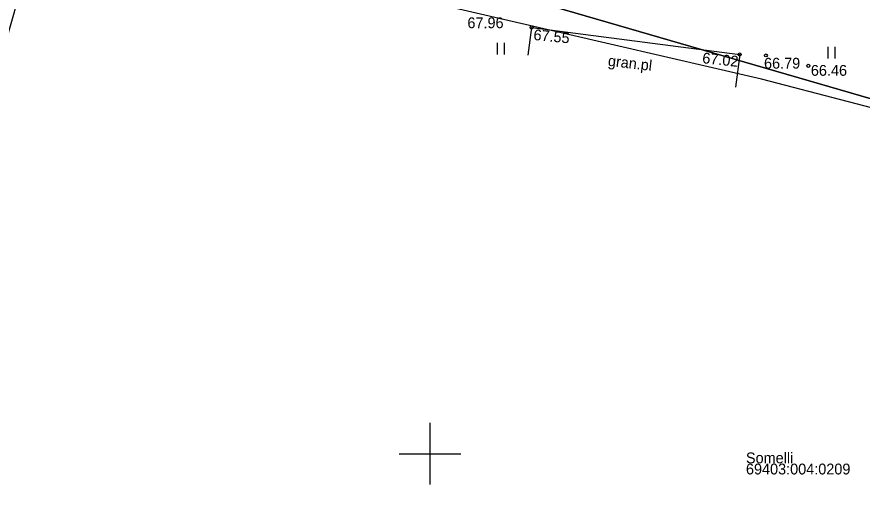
# Model space of a CAD drawing. Extents: x 640621 to 641233, y 6453565 to 6454578.
# Drawn here: x 640923.2 to 640978, y 6454096.3 to 6454128.3 of the extents above; entities that cross this region are included whole.
import ezdxf

# ---------------------------------------------------------------- set-up
doc = ezdxf.new("R2010")
doc.units = 0
for name, color, linetype in [('HALJASTUS', 7, 'Continuous'), ('KORGUS-EH2000', 7, 'Continuous'), ('MOOTPIIR', 7, 'Continuous'), ('PIIR', 7, 'Continuous'), ('TEE', 7, 'Continuous'), ('VORK', 7, 'Continuous')]:
    doc.layers.add(name, color=color, linetype=linetype)

msp = doc.modelspace()

# ---------------------------------------------------------------- linework, layer by layer
at = {"layer": 'HALJASTUS'}
for p, q in [((640954.346, 6454126.635), (640954.346, 6454125.873)), ((640954.801, 6454126.635), (640954.801, 6454125.873)), ((640975.772, 6454126.381), (640975.772, 6454125.619)), ((640976.228, 6454126.381), (640976.228, 6454125.619))]:
    msp.add_line(p, q, dxfattribs=at)
at = {"layer": 'KORGUS-EH2000'}
for centre in [(640956.59, 6454127.632), (640970.07, 6454125.881), (640971.765, 6454125.823), (640974.511, 6454125.147)]:
    msp.add_circle(centre, 0.1, dxfattribs=at)
at = {"layer": 'MOOTPIIR'}
msp.add_lwpolyline([(640915.282, 6454137.722), (640918.458, 6454148.415), (640920.3, 6454172.995), (640921.333, 6454182.428), (640924.397, 6454194.267), (640932.233, 6454213.999), (640940.426, 6454231.138), (640947.004, 6454279.17), (640954.597, 6454278.131), (640960.459, 6454268.196), (640967.907, 6454259.387), (641001.802, 6454231.777), (641009.845, 6454222.305), (641027.772, 6454194.606), (641035.101, 6454137.402), (641027.847, 6454109.59), (640971.486, 6454124.29), (640917.481, 6454136.801)], close=True, dxfattribs=at)
at = {"layer": 'PIIR'}
for points in [[(640953.37, 6454337.15), (641075.36, 6454331.06), (641013.61, 6454220.07), (641055.24, 6454162.34), (641099.32, 6454101.21), (641104.12, 6454094.56), (641025.33, 6454109.43), (640951.86, 6454130.79), (640925.47, 6454137.1), (640924.68, 6454137.29), (640926.81, 6454144.42), (640928.4, 6454169.97), (640928.48, 6454177.6), (640929.7, 6454183.7), (640931.97, 6454192.01), (640943.24, 6454217.08), (640951.61, 6454245.28), (640954.69, 6454268.52), (640954.79, 6454279.15)], [(641054.81, 6454066.5), (640932.34, 6453978.59), (640886.76, 6453955.68), (640871.5, 6453970.96), (640867.9, 6453990.29), (640909.09, 6454075.85), (640920.69, 6454120.3), (640925.47, 6454137.1), (640951.86, 6454130.79), (641025.33, 6454109.43), (641104.12, 6454094.56)]]:
    msp.add_lwpolyline(points, close=True, dxfattribs=at)
at = {"layer": 'TEE'}
msp.add_lwpolyline([(640956.358, 6454125.843), (640956.59, 6454127.632), (640970.07, 6454125.881), (640969.796, 6454123.771)], dxfattribs=at)
at = {"layer": 'VORK'}
for p, q in [((640950, 6454102), (640950, 6454098)), ((640948, 6454100), (640952, 6454100))]:
    msp.add_line(p, q, dxfattribs=at)

# ---------------------------------------------------------------- texts
at = {"layer": 'KORGUS-EH2000'}
for s, p in [('67.96', (640952.425, 6454127.589)), ('66.79', (640971.644, 6454124.968)), ('66.46', (640974.679, 6454124.503))]:
    msp.add_text(s, height=0.7, dxfattribs=at).set_placement(p)
for s, rotation, p in [('67.55', 354.5484, (640956.682, 6454126.826)), ('67.02', 354.0119, (640967.617, 6454125.324))]:
    msp.add_text(s, height=0.7, rotation=rotation, dxfattribs=at).set_placement(p)
at = {"layer": 'PIIR'}
for s, p in [('Somelli', (640970.472, 6454099.38)), ('69403:004:0209', (640970.472, 6454098.658))]:
    msp.add_text(s, height=0.7, dxfattribs=at).set_placement(p)
at = {"layer": 'TEE'}
msp.add_text('gran.pl', height=0.7, rotation=353.2338, dxfattribs=at).set_placement((640961.503, 6454125.152))

doc.saveas('drawing.dxf')
